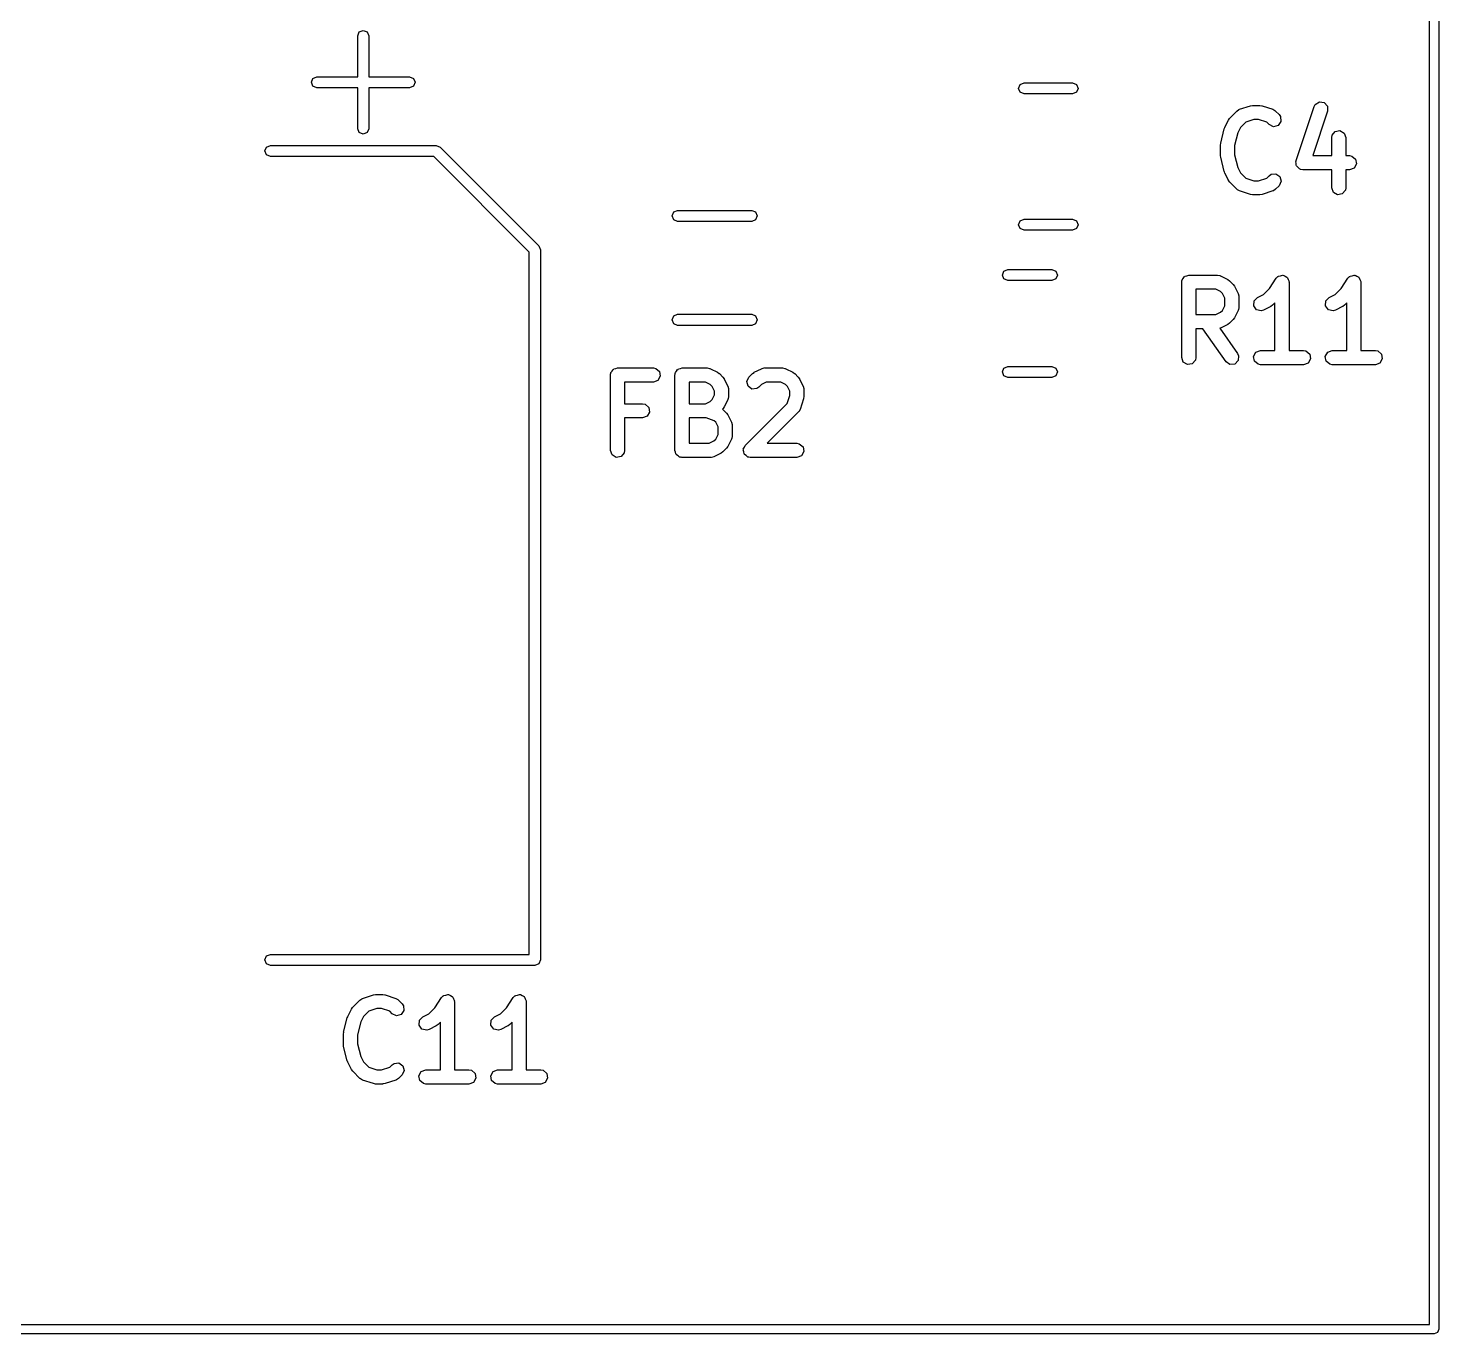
# Model space of a CAD drawing. Extents: x 0 to 4.25, y -4.42 to 0.
# Drawn here: x 3.655 to 4.254, y -4.333 to -3.779 of the extents above; entities that cross this region are included whole.
import ezdxf

# ---------------------------------------------------------------- set-up
doc = ezdxf.new("R2010")
doc.units = 0
doc.header["$MEASUREMENT"] = 0
doc.layers.add('BLACK', color=7, linetype='CONTINUOUS')

msp = doc.modelspace()

# ---------------------------------------------------------------- linework, layer by layer
at = {"layer": 'BLACK', "linetype": 'CONTINUOUS'}
for p, q in [((4.25394, 0), (4.25394, -4.33071)), ((4.25, -4.32874), (4.25, -0.001969)), ((3.79488, -3.78189), (3.79557, -3.78022)), ((3.79488, -3.79921), (3.79488, -3.78189)), ((3.79557, -3.78022), (3.79724, -3.77953)), ((3.79724, -3.77953), (3.79891, -3.78022)), ((3.79891, -3.78022), (3.79961, -3.78189)), ((3.79961, -3.78189), (3.79961, -3.79921)), ((3.7752, -3.80157), (3.77589, -3.7999)), ((3.77589, -3.80325), (3.7752, -3.80157)), ((3.77589, -3.7999), (3.77756, -3.79921)), ((3.77756, -3.80394), (3.77589, -3.80325)), ((3.77756, -3.79921), (3.79488, -3.79921)), ((3.79961, -3.79921), (3.81693, -3.79921)), ((3.81693, -3.79921), (3.8186, -3.7999)), ((3.8186, -3.80325), (3.81693, -3.80394)), ((3.8186, -3.7999), (3.81929, -3.80157)), ((3.81929, -3.80157), (3.8186, -3.80325)), ((4.07554, -3.80413), (4.07623, -3.80246)), ((4.07623, -3.80246), (4.0779, -3.80177)), ((4.0779, -3.80177), (4.09847, -3.80177)), ((4.09847, -3.80177), (4.10014, -3.80246)), ((4.10014, -3.80246), (4.10084, -3.80413)), ((3.79488, -3.80394), (3.77756, -3.80394)), ((3.79488, -3.82126), (3.79488, -3.80394)), ((3.81693, -3.80394), (3.79961, -3.80394)), ((3.79961, -3.80394), (3.79961, -3.82126)), ((4.07623, -3.8058), (4.07554, -3.80413)), ((4.0779, -3.8065), (4.07623, -3.8058)), ((4.09847, -3.8065), (4.0779, -3.8065)), ((4.10014, -3.8058), (4.09847, -3.8065)), ((4.10084, -3.80413), (4.10014, -3.8058)), ((4.16515, -3.81682), (4.1682, -3.81377)), ((4.1682, -3.81377), (4.16905, -3.81317)), ((4.16905, -3.81317), (4.16923, -3.81316)), ((4.16923, -3.81316), (4.16937, -3.81304)), ((4.16937, -3.81304), (4.17395, -3.81152)), ((4.17395, -3.81152), (4.17483, -3.81139)), ((4.17483, -3.81139), (4.17489, -3.81137)), ((4.17489, -3.81137), (4.17794, -3.81137)), ((4.17794, -3.81137), (4.17882, -3.81152)), ((4.17882, -3.81152), (4.17889, -3.81152)), ((4.17889, -3.81152), (4.18346, -3.81304)), ((4.18346, -3.81304), (4.18438, -3.81354)), ((4.18438, -3.81354), (4.18447, -3.81369)), ((4.18447, -3.81369), (4.18463, -3.81377)), ((4.18463, -3.81377), (4.18616, -3.81529)), ((4.18616, -3.81529), (4.18676, -3.81615)), ((4.19338, -3.83475), (4.201, -3.81189)), ((4.20669, -3.81379), (4.20039, -3.8327)), ((4.201, -3.81189), (4.2015, -3.81098)), ((4.2015, -3.81098), (4.20324, -3.8099)), ((4.20324, -3.8099), (4.20527, -3.8102)), ((4.20527, -3.8102), (4.20664, -3.81174)), ((4.20664, -3.81174), (4.20669, -3.81379)), ((3.79557, -3.82293), (3.79488, -3.82126)), ((3.79961, -3.82126), (3.79891, -3.82293)), ((4.16132, -3.82735), (4.16284, -3.82126)), ((4.16284, -3.82126), (4.16305, -3.82078)), ((4.16305, -3.82078), (4.16307, -3.82064)), ((4.16307, -3.82064), (4.16459, -3.8176)), ((4.16459, -3.8176), (4.16513, -3.81688)), ((4.16513, -3.81688), (4.16515, -3.81682)), ((4.16974, -3.82071), (4.16858, -3.82303)), ((4.17194, -3.81851), (4.16974, -3.82071)), ((4.17538, -3.81737), (4.17194, -3.81851)), ((4.17745, -3.81737), (4.17538, -3.81737)), ((4.18089, -3.81851), (4.17745, -3.81737)), ((4.18192, -3.81953), (4.18089, -3.81851)), ((4.18378, -3.8204), (4.18192, -3.81953)), ((4.18576, -3.81987), (4.18378, -3.8204)), ((4.18693, -3.81819), (4.18576, -3.81987)), ((4.18676, -3.81615), (4.18693, -3.81819)), ((3.79724, -3.82362), (3.79557, -3.82293)), ((3.79891, -3.82293), (3.79724, -3.82362)), ((4.16133, -3.82749), (4.16132, -3.82735)), ((4.16858, -3.82303), (4.16723, -3.82845)), ((4.20847, -3.82503), (4.20865, -3.82401)), ((4.20847, -3.8327), (4.20847, -3.82503)), ((4.20865, -3.82401), (4.20997, -3.82243)), ((4.20997, -3.82243), (4.21199, -3.82208)), ((4.21199, -3.82208), (4.21376, -3.8231)), ((4.21376, -3.8231), (4.21447, -3.82503)), ((4.21447, -3.82503), (4.21447, -3.8327)), ((3.75551, -3.83071), (3.7562, -3.82904)), ((3.7562, -3.83238), (3.75551, -3.83071)), ((3.7562, -3.82904), (3.75787, -3.82835)), ((3.75787, -3.83307), (3.7562, -3.83238)), ((3.75787, -3.82835), (3.82817, -3.82835)), ((3.82719, -3.83307), (3.75787, -3.83307)), ((3.86772, -3.87359), (3.82719, -3.83307)), ((3.82817, -3.82835), (3.82984, -3.82904)), ((3.82984, -3.82904), (3.87175, -3.87095)), ((4.16123, -3.82808), (4.16133, -3.82749)), ((4.16123, -3.83265), (4.16123, -3.82808)), ((4.16127, -3.83278), (4.16123, -3.83265)), ((4.16132, -3.83338), (4.16127, -3.83278)), ((4.16284, -3.83947), (4.16132, -3.83338)), ((4.16723, -3.82845), (4.16723, -3.83228)), ((4.16723, -3.83228), (4.16858, -3.8377)), ((4.20039, -3.8327), (4.20847, -3.8327)), ((4.21447, -3.8327), (4.21604, -3.8327)), ((4.21604, -3.8327), (4.21706, -3.83288)), ((4.21706, -3.83288), (4.21863, -3.8342)), ((4.16858, -3.8377), (4.16974, -3.84002)), ((4.19327, -3.83518), (4.19339, -3.83498)), ((4.19341, -3.83598), (4.19327, -3.83518)), ((4.19339, -3.83498), (4.19338, -3.83475)), ((4.19344, -3.8368), (4.19341, -3.83598)), ((4.19359, -3.83697), (4.19344, -3.8368)), ((4.19363, -3.8372), (4.19359, -3.83697)), ((4.19426, -3.83773), (4.19363, -3.8372)), ((4.1948, -3.83834), (4.19426, -3.83773)), ((4.19503, -3.83837), (4.1948, -3.83834)), ((4.1952, -3.83852), (4.19503, -3.83837)), ((4.19623, -3.8387), (4.1952, -3.83852)), ((4.20847, -3.8387), (4.19623, -3.8387)), ((4.20847, -3.84637), (4.20847, -3.8387)), ((4.21604, -3.8387), (4.21447, -3.8387)), ((4.21447, -3.8387), (4.21447, -3.84637)), ((4.21797, -3.838), (4.21604, -3.8387)), ((4.21899, -3.83622), (4.21797, -3.838)), ((4.21863, -3.8342), (4.21899, -3.83622)), ((4.16292, -3.83959), (4.16284, -3.83947)), ((4.16307, -3.84009), (4.16292, -3.83959)), ((4.16459, -3.84314), (4.16307, -3.84009)), ((4.16464, -3.84318), (4.16459, -3.84314)), ((4.16515, -3.84392), (4.16464, -3.84318)), ((4.1682, -3.84696), (4.16515, -3.84392)), ((4.16974, -3.84002), (4.17194, -3.84222)), ((4.17194, -3.84222), (4.17538, -3.84337)), ((4.17538, -3.84337), (4.17745, -3.84337)), ((4.17745, -3.84337), (4.18089, -3.84222)), ((4.18089, -3.84222), (4.18192, -3.8412)), ((4.18192, -3.8412), (4.18277, -3.8406)), ((4.18277, -3.8406), (4.18481, -3.84042)), ((4.18481, -3.84042), (4.18649, -3.8416)), ((4.18703, -3.84358), (4.18616, -3.84544)), ((4.18649, -3.8416), (4.18703, -3.84358)), ((4.16836, -3.84704), (4.1682, -3.84696)), ((4.16846, -3.84719), (4.16836, -3.84704)), ((4.16937, -3.84769), (4.16846, -3.84719)), ((4.17395, -3.84921), (4.16937, -3.84769)), ((4.17401, -3.84921), (4.17395, -3.84921)), ((4.17489, -3.84937), (4.17401, -3.84921)), ((4.17794, -3.84937), (4.17489, -3.84937)), ((4.178, -3.84934), (4.17794, -3.84937)), ((4.17889, -3.84921), (4.178, -3.84934)), ((4.18346, -3.84769), (4.17889, -3.84921)), ((4.1836, -3.84758), (4.18346, -3.84769)), ((4.18378, -3.84756), (4.1836, -3.84758)), ((4.18463, -3.84696), (4.18378, -3.84756)), ((4.18616, -3.84544), (4.18463, -3.84696)), ((4.20917, -3.84829), (4.20847, -3.84637)), ((4.21094, -3.84932), (4.20917, -3.84829)), ((4.21297, -3.84896), (4.21094, -3.84932)), ((4.21428, -3.84739), (4.21297, -3.84896)), ((4.21447, -3.84637), (4.21428, -3.84739)), ((3.92836, -3.85827), (3.92905, -3.8566)), ((3.92905, -3.8566), (3.93072, -3.85591)), ((3.93072, -3.85591), (3.96219, -3.85591)), ((3.96219, -3.85591), (3.96386, -3.8566)), ((3.96386, -3.8566), (3.96455, -3.85827)), ((3.92905, -3.85994), (3.92836, -3.85827)), ((3.93072, -3.86063), (3.92905, -3.85994)), ((3.96219, -3.86063), (3.93072, -3.86063)), ((3.96386, -3.85994), (3.96219, -3.86063)), ((3.96455, -3.85827), (3.96386, -3.85994)), ((4.07554, -3.86201), (4.07623, -3.86034)), ((4.07623, -3.86368), (4.07554, -3.86201)), ((4.07623, -3.86034), (4.0779, -3.85965)), ((4.0779, -3.85965), (4.09847, -3.85965)), ((4.09847, -3.85965), (4.10014, -3.86034)), ((4.10014, -3.86034), (4.10084, -3.86201)), ((4.10084, -3.86201), (4.10014, -3.86368)), ((4.0779, -3.86437), (4.07623, -3.86368)), ((4.09847, -3.86437), (4.0779, -3.86437)), ((4.10014, -3.86368), (4.09847, -3.86437)), ((3.86772, -4.17165), (3.86772, -3.87359)), ((3.87175, -3.87095), (3.87175, -3.87095)), ((3.87175, -3.87095), (3.87244, -3.87262)), ((3.87244, -3.87262), (3.87244, -4.17402)), ((4.0693, -3.8817), (4.07097, -3.881)), ((4.07097, -3.881), (4.08966, -3.881)), ((4.08966, -3.881), (4.09133, -3.8817)), ((4.06861, -3.88337), (4.0693, -3.8817)), ((4.0693, -3.88504), (4.06861, -3.88337)), ((4.07097, -3.88573), (4.0693, -3.88504)), ((4.08966, -3.88573), (4.07097, -3.88573)), ((4.09133, -3.88504), (4.08966, -3.88573)), ((4.09133, -3.8817), (4.09202, -3.88337)), ((4.09202, -3.88337), (4.09133, -3.88504)), ((4.14476, -3.88641), (4.14483, -3.88602)), ((4.14476, -3.91841), (4.14476, -3.88641)), ((4.1448, -3.88589), (4.14487, -3.88578)), ((4.14483, -3.88602), (4.1448, -3.88589)), ((4.14487, -3.88578), (4.14494, -3.88539)), ((4.14494, -3.88539), (4.14544, -3.88479)), ((4.14544, -3.88479), (4.14583, -3.88412)), ((4.14583, -3.88412), (4.14608, -3.88402)), ((4.14608, -3.88402), (4.14626, -3.88382)), ((4.14626, -3.88382), (4.14702, -3.88368)), ((4.14702, -3.88368), (4.14776, -3.88341)), ((4.14776, -3.88341), (4.15995, -3.88341)), ((4.15995, -3.88341), (4.16097, -3.88359)), ((4.16097, -3.88359), (4.16111, -3.88371)), ((4.16111, -3.88371), (4.16129, -3.88373)), ((4.16129, -3.88373), (4.16434, -3.88525)), ((4.16434, -3.88525), (4.16506, -3.88579)), ((4.16506, -3.88579), (4.16512, -3.88582)), ((4.16512, -3.88582), (4.16664, -3.88734)), ((4.182, -3.88907), (4.18488, -3.88475)), ((4.18488, -3.88475), (4.1856, -3.884)), ((4.1856, -3.884), (4.18577, -3.88395)), ((4.18577, -3.88395), (4.18588, -3.88382)), ((4.18588, -3.88382), (4.18673, -3.88366)), ((4.18673, -3.88366), (4.18757, -3.88342)), ((4.18757, -3.88342), (4.18773, -3.88349)), ((4.18773, -3.88349), (4.1879, -3.88346)), ((4.1879, -3.88346), (4.18865, -3.88389)), ((4.18865, -3.88389), (4.18945, -3.88424)), ((4.18945, -3.88424), (4.18952, -3.8844)), ((4.18952, -3.8844), (4.18967, -3.88448)), ((4.18967, -3.88448), (4.18997, -3.8853)), ((4.18997, -3.8853), (4.19036, -3.88608)), ((4.19036, -3.88608), (4.19032, -3.88625)), ((4.19032, -3.88625), (4.19038, -3.88641)), ((4.19038, -3.88641), (4.19038, -3.91541)), ((4.21247, -3.88907), (4.21536, -3.88475)), ((4.21536, -3.88475), (4.21608, -3.884)), ((4.21608, -3.884), (4.21624, -3.88395)), ((4.21624, -3.88395), (4.21635, -3.88382)), ((4.21635, -3.88382), (4.21721, -3.88366)), ((4.21721, -3.88366), (4.21805, -3.88342)), ((4.21805, -3.88342), (4.2182, -3.88349)), ((4.2182, -3.88349), (4.21837, -3.88346)), ((4.21837, -3.88346), (4.21913, -3.88389)), ((4.21913, -3.88389), (4.21992, -3.88424)), ((4.21992, -3.88424), (4.22, -3.8844)), ((4.22, -3.8844), (4.22015, -3.88448)), ((4.22015, -3.88448), (4.22045, -3.8853)), ((4.22045, -3.8853), (4.22083, -3.88608)), ((4.22083, -3.88608), (4.22079, -3.88625)), ((4.22079, -3.88625), (4.22085, -3.88641)), ((4.22085, -3.88641), (4.22085, -3.91541)), ((4.15076, -3.88941), (4.15076, -3.90018)), ((4.15924, -3.88941), (4.15076, -3.88941)), ((4.16122, -3.8904), (4.15924, -3.88941)), ((4.16205, -3.89124), (4.16122, -3.8904)), ((4.16304, -3.89322), (4.16205, -3.89124)), ((4.16304, -3.89637), (4.16304, -3.89322)), ((4.16664, -3.88734), (4.16715, -3.88807)), ((4.16715, -3.88807), (4.1672, -3.88812)), ((4.1672, -3.88812), (4.16873, -3.89117)), ((4.16873, -3.89117), (4.16902, -3.89217)), ((4.16902, -3.89217), (4.16898, -3.89234)), ((4.16898, -3.89234), (4.16904, -3.89251)), ((4.16904, -3.89251), (4.16904, -3.89708)), ((4.17548, -3.89436), (4.17689, -3.89287)), ((4.17689, -3.89287), (4.1795, -3.89157)), ((4.1795, -3.89157), (4.182, -3.88907)), ((4.20596, -3.89436), (4.20737, -3.89287)), ((4.20737, -3.89287), (4.20998, -3.89157)), ((4.20998, -3.89157), (4.21247, -3.88907)), ((4.15924, -3.90018), (4.16122, -3.89919)), ((4.16122, -3.89919), (4.16205, -3.89835)), ((4.16205, -3.89835), (4.16304, -3.89637)), ((4.16873, -3.89842), (4.1672, -3.90147)), ((4.16875, -3.89824), (4.16873, -3.89842)), ((4.16886, -3.89811), (4.16875, -3.89824)), ((4.16904, -3.89708), (4.16886, -3.89811)), ((4.17536, -3.89641), (4.17548, -3.89436)), ((4.17658, -3.89806), (4.17536, -3.89641)), ((4.17858, -3.89854), (4.17658, -3.89806)), ((4.17957, -3.89824), (4.17858, -3.89854)), ((4.18262, -3.89672), (4.17957, -3.89824)), ((4.18267, -3.89667), (4.18262, -3.89672)), ((4.1834, -3.89615), (4.18267, -3.89667)), ((4.18438, -3.89518), (4.1834, -3.89615)), ((4.18438, -3.91541), (4.18438, -3.89518)), ((4.20583, -3.89641), (4.20596, -3.89436)), ((4.20706, -3.89806), (4.20583, -3.89641)), ((4.20905, -3.89854), (4.20706, -3.89806)), ((4.21005, -3.89824), (4.20905, -3.89854)), ((4.2131, -3.89672), (4.21005, -3.89824)), ((4.21314, -3.89667), (4.2131, -3.89672)), ((4.21388, -3.89615), (4.21314, -3.89667)), ((4.21485, -3.89518), (4.21388, -3.89615)), ((4.21485, -3.91541), (4.21485, -3.89518)), ((3.92836, -3.90236), (3.92905, -3.90069)), ((3.92905, -3.90403), (3.92836, -3.90236)), ((3.92905, -3.90069), (3.93072, -3.9)), ((3.93072, -3.90472), (3.92905, -3.90403)), ((3.93072, -3.9), (3.96219, -3.9)), ((3.96219, -3.90472), (3.93072, -3.90472)), ((3.96219, -3.9), (3.96386, -3.90069)), ((3.96386, -3.90403), (3.96219, -3.90472)), ((3.96386, -3.90069), (3.96455, -3.90236)), ((3.96455, -3.90236), (3.96386, -3.90403)), ((4.15076, -3.90018), (4.15924, -3.90018)), ((4.16434, -3.90433), (4.16129, -3.90586)), ((4.16438, -3.90429), (4.16434, -3.90433)), ((4.16512, -3.90377), (4.16438, -3.90429)), ((4.16664, -3.90225), (4.16512, -3.90377)), ((4.16667, -3.90219), (4.16664, -3.90225)), ((4.1672, -3.90147), (4.16667, -3.90219)), ((4.15381, -3.90618), (4.15076, -3.90618)), ((4.15076, -3.90618), (4.15076, -3.91841)), ((4.16359, -3.92013), (4.15381, -3.90618)), ((4.16129, -3.90586), (4.16098, -3.90595)), ((4.16098, -3.90595), (4.1685, -3.91669)), ((4.1685, -3.91669), (4.16894, -3.91764)), ((4.17528, -3.91789), (4.1763, -3.91612)), ((4.1763, -3.91612), (4.17823, -3.91541)), ((4.17823, -3.91541), (4.18438, -3.91541)), ((4.19038, -3.91541), (4.19652, -3.91541)), ((4.19652, -3.91541), (4.19754, -3.91559)), ((4.19754, -3.91559), (4.19912, -3.91691)), ((4.19912, -3.91691), (4.19947, -3.91893)), ((4.20575, -3.91789), (4.20678, -3.91612)), ((4.20678, -3.91612), (4.20871, -3.91541)), ((4.20871, -3.91541), (4.21485, -3.91541)), ((4.22085, -3.91541), (4.227, -3.91541)), ((4.227, -3.91541), (4.22802, -3.91559)), ((4.22802, -3.91559), (4.22959, -3.91691)), ((4.22959, -3.91691), (4.22995, -3.91893)), ((3.90351, -3.92339), (3.90369, -3.92319)), ((3.90369, -3.92319), (3.90445, -3.92305)), ((3.90445, -3.92305), (3.90519, -3.92278)), ((3.90519, -3.92278), (3.92042, -3.92278)), ((3.92042, -3.92278), (3.92145, -3.92296)), ((3.92145, -3.92296), (3.92302, -3.92428)), ((3.93094, -3.92339), (3.93111, -3.92319)), ((3.93111, -3.92319), (3.93188, -3.92305)), ((3.93188, -3.92305), (3.93261, -3.92278)), ((3.93261, -3.92278), (3.94328, -3.92278)), ((3.94328, -3.92278), (3.94431, -3.92296)), ((3.94431, -3.92296), (3.94445, -3.92308)), ((3.94445, -3.92308), (3.94462, -3.9231)), ((3.94462, -3.9231), (3.94767, -3.92462)), ((3.96327, -3.92462), (3.96632, -3.9231)), ((3.96632, -3.9231), (3.96732, -3.9228)), ((3.96732, -3.9228), (3.96749, -3.92284)), ((3.96749, -3.92284), (3.96766, -3.92278)), ((3.96766, -3.92278), (3.97528, -3.92278)), ((3.97528, -3.92278), (3.97631, -3.92296)), ((3.97631, -3.92296), (3.97645, -3.92308)), ((3.97645, -3.92308), (3.97662, -3.9231)), ((3.97662, -3.9231), (3.97967, -3.92462)), ((4.06861, -3.92451), (4.0693, -3.92284)), ((4.0693, -3.92284), (4.07097, -3.92215)), ((4.07097, -3.92215), (4.08966, -3.92215)), ((4.08966, -3.92215), (4.09133, -3.92284)), ((4.09133, -3.92284), (4.09202, -3.92451)), ((4.14546, -3.92034), (4.14476, -3.91841)), ((4.14724, -3.92137), (4.14546, -3.92034)), ((4.14926, -3.92101), (4.14724, -3.92137)), ((4.15058, -3.91944), (4.14926, -3.92101)), ((4.15076, -3.91841), (4.15058, -3.91944)), ((4.16527, -3.92131), (4.16359, -3.92013)), ((4.16731, -3.92113), (4.16527, -3.92131)), ((4.16876, -3.91968), (4.16731, -3.92113)), ((4.16894, -3.91764), (4.16876, -3.91968)), ((4.17564, -3.91991), (4.17528, -3.91789)), ((4.17721, -3.92123), (4.17564, -3.91991)), ((4.17823, -3.92141), (4.17721, -3.92123)), ((4.19652, -3.92141), (4.17823, -3.92141)), ((4.19845, -3.92071), (4.19652, -3.92141)), ((4.19947, -3.91893), (4.19845, -3.92071)), ((4.20611, -3.91991), (4.20575, -3.91789)), ((4.20768, -3.92123), (4.20611, -3.91991)), ((4.20871, -3.92141), (4.20768, -3.92123)), ((4.227, -3.92141), (4.20871, -3.92141)), ((4.22892, -3.92071), (4.227, -3.92141)), ((4.22995, -3.91893), (4.22892, -3.92071)), ((3.90219, -3.92578), (3.90226, -3.92539)), ((3.90219, -3.95778), (3.90219, -3.92578)), ((3.90223, -3.92526), (3.9023, -3.92515)), ((3.90226, -3.92539), (3.90223, -3.92526)), ((3.9023, -3.92515), (3.90237, -3.92476)), ((3.90237, -3.92476), (3.90287, -3.92416)), ((3.90287, -3.92416), (3.90326, -3.92349)), ((3.90326, -3.92349), (3.90351, -3.92339)), ((3.92042, -3.92878), (3.90819, -3.92878)), ((3.90819, -3.92878), (3.90819, -3.93802)), ((3.92235, -3.92808), (3.92042, -3.92878)), ((3.92338, -3.9263), (3.92235, -3.92808)), ((3.92302, -3.92428), (3.92338, -3.9263)), ((3.92961, -3.92578), (3.92968, -3.92539)), ((3.92961, -3.95778), (3.92961, -3.92578)), ((3.92966, -3.92526), (3.92973, -3.92515)), ((3.92968, -3.92539), (3.92966, -3.92526)), ((3.92973, -3.92515), (3.9298, -3.92476)), ((3.9298, -3.92476), (3.9303, -3.92416)), ((3.9303, -3.92416), (3.93069, -3.92349)), ((3.93069, -3.92349), (3.93094, -3.92339)), ((3.93561, -3.92878), (3.93561, -3.93802)), ((3.94257, -3.92878), (3.93561, -3.92878)), ((3.94455, -3.92977), (3.94257, -3.92878)), ((3.94767, -3.92462), (3.94839, -3.92516)), ((3.94839, -3.92516), (3.94845, -3.92519)), ((3.94845, -3.92519), (3.94997, -3.92671)), ((3.94997, -3.92671), (3.95049, -3.92744)), ((3.95049, -3.92744), (3.95054, -3.92749)), ((3.95054, -3.92749), (3.95206, -3.93054)), ((3.9601, -3.92857), (3.96097, -3.92671)), ((3.96063, -3.93055), (3.9601, -3.92857)), ((3.96097, -3.92671), (3.96249, -3.92519)), ((3.96249, -3.92519), (3.96323, -3.92467)), ((3.96323, -3.92467), (3.96327, -3.92462)), ((3.96837, -3.92878), (3.96639, -3.92977)), ((3.97457, -3.92878), (3.96837, -3.92878)), ((3.97655, -3.92977), (3.97457, -3.92878)), ((3.97967, -3.92462), (3.98039, -3.92516)), ((3.98039, -3.92516), (3.98045, -3.92519)), ((3.98045, -3.92519), (3.98197, -3.92671)), ((3.98197, -3.92671), (3.98249, -3.92744)), ((3.98249, -3.92744), (3.98254, -3.92749)), ((3.98254, -3.92749), (3.98406, -3.93054)), ((4.0693, -3.92618), (4.06861, -3.92451)), ((4.07097, -3.92687), (4.0693, -3.92618)), ((4.08966, -3.92687), (4.07097, -3.92687)), ((4.09133, -3.92618), (4.08966, -3.92687)), ((4.09202, -3.92451), (4.09133, -3.92618)), ((3.94539, -3.93061), (3.94455, -3.92977)), ((3.94638, -3.93259), (3.94539, -3.93061)), ((3.94539, -3.9362), (3.94638, -3.93422)), ((3.94638, -3.93422), (3.94638, -3.93259)), ((3.95206, -3.93054), (3.95236, -3.93154)), ((3.95238, -3.93493), (3.9522, -3.93595)), ((3.95236, -3.93154), (3.95232, -3.93171)), ((3.95232, -3.93171), (3.95238, -3.93188)), ((3.95238, -3.93188), (3.95238, -3.93493)), ((3.96231, -3.93173), (3.96063, -3.93055)), ((3.96436, -3.93155), (3.96231, -3.93173)), ((3.96521, -3.93095), (3.96436, -3.93155)), ((3.96639, -3.92977), (3.96521, -3.93095)), ((3.97739, -3.93061), (3.97655, -3.92977)), ((3.97723, -3.93788), (3.97838, -3.93444)), ((3.97838, -3.93259), (3.97739, -3.93061)), ((3.97838, -3.93444), (3.97838, -3.93259)), ((3.98406, -3.93054), (3.98436, -3.93154)), ((3.98438, -3.93493), (3.98422, -3.93581)), ((3.98436, -3.93154), (3.98432, -3.93171)), ((3.98432, -3.93171), (3.98438, -3.93188)), ((3.98438, -3.93188), (3.98438, -3.93493)), ((3.90819, -3.93802), (3.91585, -3.93802)), ((3.91585, -3.93802), (3.91688, -3.9382)), ((3.91688, -3.9382), (3.91845, -3.93952)), ((3.91845, -3.93952), (3.91881, -3.94154)), ((3.93561, -3.93802), (3.94257, -3.93802)), ((3.94257, -3.93802), (3.94455, -3.93703)), ((3.94455, -3.93703), (3.94539, -3.9362)), ((3.94997, -3.9401), (3.94978, -3.94029)), ((3.94978, -3.94029), (3.94981, -3.94035)), ((3.94981, -3.94035), (3.94997, -3.94042)), ((3.95, -3.94004), (3.94997, -3.9401)), ((3.94997, -3.94042), (3.9515, -3.94195)), ((3.95054, -3.93932), (3.95, -3.94004)), ((3.95206, -3.93627), (3.95054, -3.93932)), ((3.95208, -3.93609), (3.95206, -3.93627)), ((3.9522, -3.93595), (3.95208, -3.93609)), ((3.95945, -3.95566), (3.97723, -3.93788)), ((3.9827, -3.94045), (3.9822, -3.94136)), ((3.98422, -3.93587), (3.9827, -3.94045)), ((3.98422, -3.93581), (3.98422, -3.93587)), ((3.91585, -3.94402), (3.90819, -3.94402)), ((3.90819, -3.94402), (3.90819, -3.95778)), ((3.91778, -3.94332), (3.91585, -3.94402)), ((3.91881, -3.94154), (3.91778, -3.94332)), ((3.93561, -3.94402), (3.93561, -3.95478)), ((3.94279, -3.94402), (3.93561, -3.94402)), ((3.94623, -3.94517), (3.94279, -3.94402)), ((3.94691, -3.94585), (3.94623, -3.94517)), ((3.9479, -3.94782), (3.94691, -3.94585)), ((3.9515, -3.94195), (3.95201, -3.94268)), ((3.95201, -3.94268), (3.95206, -3.94273)), ((3.95206, -3.94273), (3.95358, -3.94577)), ((3.95358, -3.94577), (3.95388, -3.94677)), ((3.95388, -3.94677), (3.95384, -3.94695)), ((3.95384, -3.94695), (3.9539, -3.94712)), ((3.9539, -3.94712), (3.9539, -3.95169)), ((3.98197, -3.94162), (3.96881, -3.95478)), ((3.98205, -3.94146), (3.98197, -3.94162)), ((3.9822, -3.94136), (3.98205, -3.94146)), ((3.94608, -3.95379), (3.94691, -3.95296)), ((3.94691, -3.95296), (3.9479, -3.95098)), ((3.9479, -3.95098), (3.9479, -3.94782)), ((3.95358, -3.95303), (3.95206, -3.95608)), ((3.9536, -3.95285), (3.95358, -3.95303)), ((3.95372, -3.95271), (3.9536, -3.95285)), ((3.9539, -3.95169), (3.95372, -3.95271)), ((3.90289, -3.95971), (3.90219, -3.95778)), ((3.90801, -3.95881), (3.90669, -3.96038)), ((3.90819, -3.95778), (3.90801, -3.95881)), ((3.92988, -3.95852), (3.92961, -3.95778)), ((3.93002, -3.95928), (3.92988, -3.95852)), ((3.93561, -3.95478), (3.9441, -3.95478)), ((3.9441, -3.95478), (3.94608, -3.95379)), ((3.94919, -3.95894), (3.94615, -3.96047)), ((3.94924, -3.9589), (3.94919, -3.95894)), ((3.94997, -3.95838), (3.94924, -3.9589)), ((3.9515, -3.95686), (3.94997, -3.95838)), ((3.95153, -3.9568), (3.9515, -3.95686)), ((3.95206, -3.95608), (3.95153, -3.9568)), ((3.95858, -3.95752), (3.95864, -3.9574)), ((3.95881, -3.95839), (3.95858, -3.95752)), ((3.95861, -3.95726), (3.95906, -3.95648)), ((3.95864, -3.9574), (3.95861, -3.95726)), ((3.95897, -3.95928), (3.95881, -3.95839)), ((3.95906, -3.95648), (3.95945, -3.95566)), ((3.96881, -3.95478), (3.98138, -3.95478)), ((3.98138, -3.95478), (3.9824, -3.95496)), ((3.9824, -3.95496), (3.98397, -3.95628)), ((3.98433, -3.9583), (3.98331, -3.96008)), ((3.98397, -3.95628), (3.98433, -3.9583)), ((3.90467, -3.96074), (3.90289, -3.95971)), ((3.90669, -3.96038), (3.90467, -3.96074)), ((3.93022, -3.95946), (3.93002, -3.95928)), ((3.93032, -3.95971), (3.93022, -3.95946)), ((3.93099, -3.9601), (3.93032, -3.95971)), ((3.93159, -3.9606), (3.93099, -3.9601)), ((3.93198, -3.96067), (3.93159, -3.9606)), ((3.93209, -3.96074), (3.93198, -3.96067)), ((3.93223, -3.96071), (3.93209, -3.96074)), ((3.93261, -3.96078), (3.93223, -3.96071)), ((3.94481, -3.96078), (3.93261, -3.96078)), ((3.94497, -3.96072), (3.94481, -3.96078)), ((3.94515, -3.96076), (3.94497, -3.96072)), ((3.94615, -3.96047), (3.94515, -3.96076)), ((3.95907, -3.95937), (3.95897, -3.95928)), ((3.95911, -3.9595), (3.95907, -3.95937)), ((3.95985, -3.96002), (3.95911, -3.9595)), ((3.96054, -3.9606), (3.95985, -3.96002)), ((3.96072, -3.96063), (3.96054, -3.9606)), ((3.96079, -3.96068), (3.96072, -3.96063)), ((3.96092, -3.96067), (3.96079, -3.96068)), ((3.96157, -3.96078), (3.96092, -3.96067)), ((3.98138, -3.96078), (3.96157, -3.96078)), ((3.98331, -3.96008), (3.98138, -3.96078)), ((3.75551, -4.17402), (3.7562, -4.17235)), ((3.7562, -4.17569), (3.75551, -4.17402)), ((3.7562, -4.17235), (3.75787, -4.17165)), ((3.75787, -4.17165), (3.86772, -4.17165)), ((3.87244, -4.17402), (3.87175, -4.17569)), ((3.75787, -4.17638), (3.7562, -4.17569)), ((3.87008, -4.17638), (3.75787, -4.17638)), ((3.87175, -4.17569), (3.87008, -4.17638)), ((3.79275, -4.19414), (3.7958, -4.19109)), ((3.7958, -4.19109), (3.79665, -4.19049)), ((3.79665, -4.19049), (3.79683, -4.19048)), ((3.79683, -4.19048), (3.79697, -4.19037)), ((3.79697, -4.19037), (3.80154, -4.18884)), ((3.80154, -4.18884), (3.80243, -4.18871)), ((3.80243, -4.18871), (3.80249, -4.18869)), ((3.80249, -4.18869), (3.80554, -4.18869)), ((3.80554, -4.18869), (3.80642, -4.18884)), ((3.80642, -4.18884), (3.80649, -4.18884)), ((3.80649, -4.18884), (3.81106, -4.19037)), ((3.81106, -4.19037), (3.81197, -4.19086)), ((3.81197, -4.19086), (3.81207, -4.19102)), ((3.81207, -4.19102), (3.81223, -4.19109)), ((3.81223, -4.19109), (3.81375, -4.19261)), ((3.81375, -4.19261), (3.81435, -4.19347)), ((3.82759, -4.19435), (3.83047, -4.19002)), ((3.83047, -4.19002), (3.83119, -4.18927)), ((3.83119, -4.18927), (3.83136, -4.18922)), ((3.83136, -4.18922), (3.83147, -4.18909)), ((3.83147, -4.18909), (3.83232, -4.18894)), ((3.83232, -4.18894), (3.83316, -4.1887)), ((3.83316, -4.1887), (3.83332, -4.18876)), ((3.83332, -4.18876), (3.83349, -4.18873)), ((3.83349, -4.18873), (3.83424, -4.18917)), ((3.83424, -4.18917), (3.83504, -4.18952)), ((3.83504, -4.18952), (3.83512, -4.18967)), ((3.83512, -4.18967), (3.83526, -4.18976)), ((3.83526, -4.18976), (3.83556, -4.19058)), ((3.83556, -4.19058), (3.83595, -4.19136)), ((3.83595, -4.19136), (3.83591, -4.19153)), ((3.83591, -4.19153), (3.83597, -4.19169)), ((3.83597, -4.19169), (3.83597, -4.22069)), ((3.85806, -4.19435), (3.86095, -4.19002)), ((3.86095, -4.19002), (3.86167, -4.18927)), ((3.86167, -4.18927), (3.86183, -4.18922)), ((3.86183, -4.18922), (3.86194, -4.18909)), ((3.86194, -4.18909), (3.8628, -4.18894)), ((3.8628, -4.18894), (3.86364, -4.1887)), ((3.86364, -4.1887), (3.86379, -4.18876)), ((3.86379, -4.18876), (3.86396, -4.18873)), ((3.86396, -4.18873), (3.86472, -4.18917)), ((3.86472, -4.18917), (3.86552, -4.18952)), ((3.86552, -4.18952), (3.86559, -4.18967)), ((3.86559, -4.18967), (3.86574, -4.18976)), ((3.86574, -4.18976), (3.86604, -4.19058)), ((3.86604, -4.19058), (3.86642, -4.19136)), ((3.86642, -4.19136), (3.86638, -4.19153)), ((3.86638, -4.19153), (3.86644, -4.19169)), ((3.86644, -4.19169), (3.86644, -4.22069)), ((3.78891, -4.20468), (3.79044, -4.19858)), ((3.79044, -4.19858), (3.79065, -4.19811)), ((3.79065, -4.19811), (3.79066, -4.19797)), ((3.79066, -4.19797), (3.79219, -4.19492)), ((3.79219, -4.19492), (3.79272, -4.1942)), ((3.79272, -4.1942), (3.79275, -4.19414)), ((3.79734, -4.19804), (3.79618, -4.20035)), ((3.79954, -4.19583), (3.79734, -4.19804)), ((3.80298, -4.19469), (3.79954, -4.19583)), ((3.80505, -4.19469), (3.80298, -4.19469)), ((3.80849, -4.19583), (3.80505, -4.19469)), ((3.80951, -4.19686), (3.80849, -4.19583)), ((3.81137, -4.19772), (3.80951, -4.19686)), ((3.81335, -4.19719), (3.81137, -4.19772)), ((3.81453, -4.19551), (3.81335, -4.19719)), ((3.81435, -4.19347), (3.81453, -4.19551)), ((3.82107, -4.19964), (3.82248, -4.19815)), ((3.82248, -4.19815), (3.82509, -4.19684)), ((3.82509, -4.19684), (3.82759, -4.19435)), ((3.85155, -4.19964), (3.85296, -4.19815)), ((3.85296, -4.19815), (3.85557, -4.19684)), ((3.85557, -4.19684), (3.85806, -4.19435)), ((3.78893, -4.20481), (3.78891, -4.20468)), ((3.79618, -4.20035), (3.79482, -4.20577)), ((3.82095, -4.20169), (3.82107, -4.19964)), ((3.82217, -4.20334), (3.82095, -4.20169)), ((3.82417, -4.20381), (3.82217, -4.20334)), ((3.82517, -4.20351), (3.82417, -4.20381)), ((3.82821, -4.20199), (3.82517, -4.20351)), ((3.82826, -4.20194), (3.82821, -4.20199)), ((3.82899, -4.20143), (3.82826, -4.20194)), ((3.82997, -4.20046), (3.82899, -4.20143)), ((3.82997, -4.22069), (3.82997, -4.20046)), ((3.85142, -4.20169), (3.85155, -4.19964)), ((3.85265, -4.20334), (3.85142, -4.20169)), ((3.85464, -4.20381), (3.85265, -4.20334)), ((3.85564, -4.20351), (3.85464, -4.20381)), ((3.85869, -4.20199), (3.85564, -4.20351)), ((3.85873, -4.20194), (3.85869, -4.20199)), ((3.85947, -4.20143), (3.85873, -4.20194)), ((3.86044, -4.20046), (3.85947, -4.20143)), ((3.86044, -4.22069), (3.86044, -4.20046)), ((3.78882, -4.2054), (3.78893, -4.20481)), ((3.78882, -4.20997), (3.78882, -4.2054)), ((3.78887, -4.2101), (3.78882, -4.20997)), ((3.78891, -4.2107), (3.78887, -4.2101)), ((3.79044, -4.2168), (3.78891, -4.2107)), ((3.79482, -4.20577), (3.79482, -4.20961)), ((3.79482, -4.20961), (3.79618, -4.21502)), ((3.79618, -4.21502), (3.79734, -4.21734)), ((3.79052, -4.21692), (3.79044, -4.2168)), ((3.79066, -4.21741), (3.79052, -4.21692)), ((3.79219, -4.22046), (3.79066, -4.21741)), ((3.79224, -4.2205), (3.79219, -4.22046)), ((3.79275, -4.22124), (3.79224, -4.2205)), ((3.7958, -4.22429), (3.79275, -4.22124)), ((3.79734, -4.21734), (3.79954, -4.21954)), ((3.79954, -4.21954), (3.80298, -4.22069)), ((3.80298, -4.22069), (3.80505, -4.22069)), ((3.80505, -4.22069), (3.80849, -4.21954)), ((3.80849, -4.21954), (3.80951, -4.21852)), ((3.80951, -4.21852), (3.81037, -4.21792)), ((3.81037, -4.21792), (3.81241, -4.21774)), ((3.81241, -4.21774), (3.81409, -4.21892)), ((3.81462, -4.2209), (3.81375, -4.22276)), ((3.81409, -4.21892), (3.81462, -4.2209)), ((3.82087, -4.22317), (3.8219, -4.22139)), ((3.8219, -4.22139), (3.82382, -4.22069)), ((3.82382, -4.22069), (3.82997, -4.22069)), ((3.83597, -4.22069), (3.84211, -4.22069)), ((3.84211, -4.22069), (3.84314, -4.22087)), ((3.84314, -4.22087), (3.84471, -4.22219)), ((3.84471, -4.22219), (3.84506, -4.22421)), ((3.85135, -4.22317), (3.85237, -4.22139)), ((3.85237, -4.22139), (3.8543, -4.22069)), ((3.8543, -4.22069), (3.86044, -4.22069)), ((3.86644, -4.22069), (3.87259, -4.22069)), ((3.87259, -4.22069), (3.87361, -4.22087)), ((3.87361, -4.22087), (3.87518, -4.22219)), ((3.87518, -4.22219), (3.87554, -4.22421)), ((3.79596, -4.22436), (3.7958, -4.22429)), ((3.79605, -4.22451), (3.79596, -4.22436)), ((3.79697, -4.22501), (3.79605, -4.22451)), ((3.80154, -4.22653), (3.79697, -4.22501)), ((3.80161, -4.22653), (3.80154, -4.22653)), ((3.80249, -4.22669), (3.80161, -4.22653)), ((3.80554, -4.22669), (3.80249, -4.22669)), ((3.8056, -4.22667), (3.80554, -4.22669)), ((3.80649, -4.22653), (3.8056, -4.22667)), ((3.81106, -4.22501), (3.80649, -4.22653)), ((3.8112, -4.2249), (3.81106, -4.22501)), ((3.81138, -4.22488), (3.8112, -4.2249)), ((3.81223, -4.22429), (3.81138, -4.22488)), ((3.81375, -4.22276), (3.81223, -4.22429)), ((3.82123, -4.22519), (3.82087, -4.22317)), ((3.8228, -4.22651), (3.82123, -4.22519)), ((3.82382, -4.22669), (3.8228, -4.22651)), ((3.84211, -4.22669), (3.82382, -4.22669)), ((3.84404, -4.22599), (3.84211, -4.22669)), ((3.84506, -4.22421), (3.84404, -4.22599)), ((3.8517, -4.22519), (3.85135, -4.22317)), ((3.85327, -4.22651), (3.8517, -4.22519)), ((3.8543, -4.22669), (3.85327, -4.22651)), ((3.87259, -4.22669), (3.8543, -4.22669)), ((3.87451, -4.22599), (3.87259, -4.22669)), ((3.87554, -4.22421), (3.87451, -4.22599)), ((0.001969, -4.32874), (4.25, -4.32874)), ((4.25197, -4.33268), (0, -4.33268)), ((4.25336, -4.3321), (4.25197, -4.33268)), ((4.25394, -4.33071), (4.25336, -4.3321))]:
    msp.add_line(p, q, dxfattribs=at)

doc.saveas('drawing.dxf')
